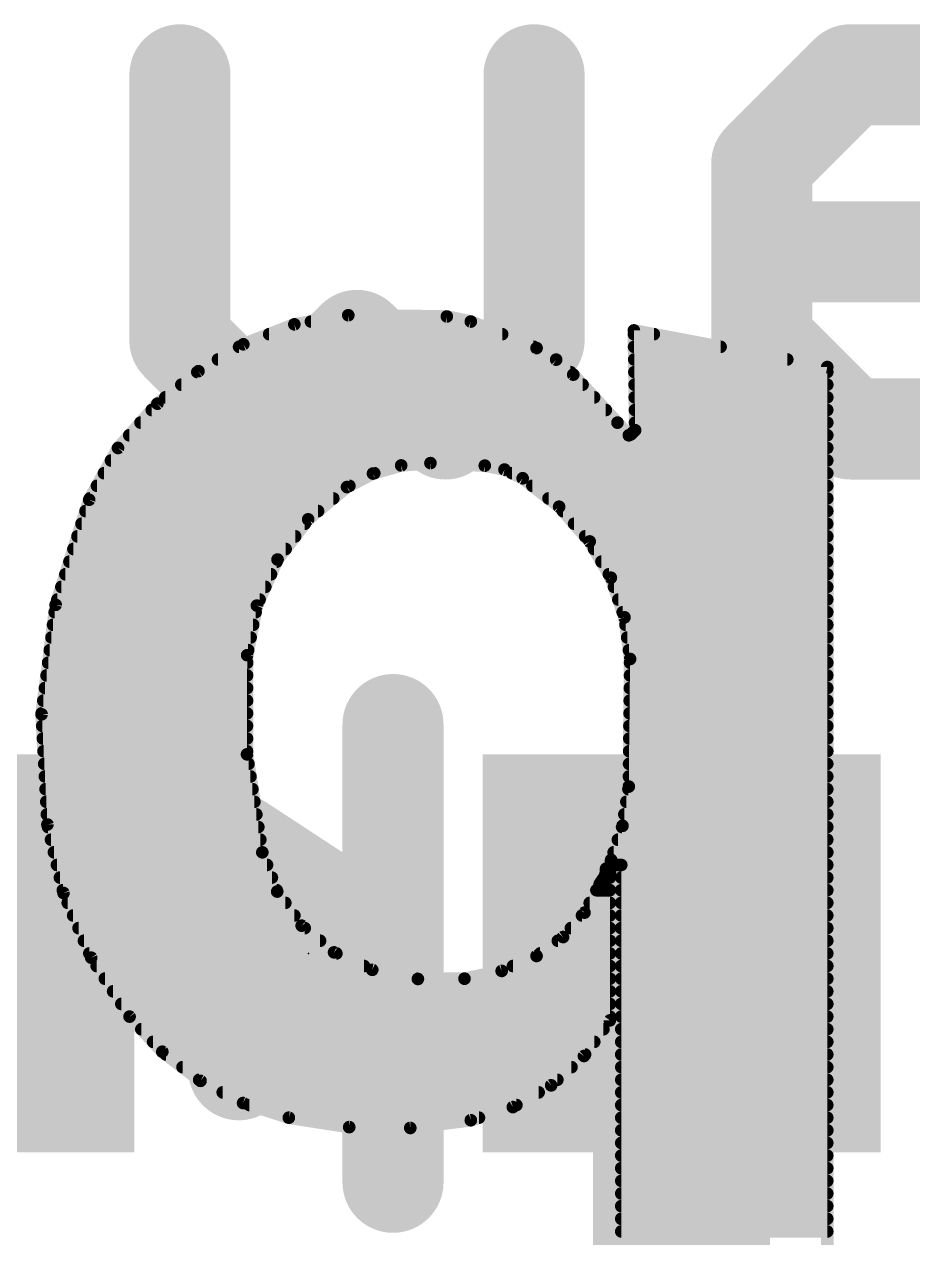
# Model space of a CAD drawing. Extents: x -19.1 to 20.4, y -11.4 to 20.4.
# Drawn here: x 9.589 to 11.374, y 9.589 to 12.028 of the extents above; entities that cross this region are included whole.
import ezdxf

# ---------------------------------------------------------------- set-up
doc = ezdxf.new("R2010")
doc.units = 0
for name, color, linetype in [('1', 12, 'CONTINUOUS'), ('21', 41, 'CONTINUOUS'), ('22', 40, 'CONTINUOUS'), ('23', 53, 'CONTINUOUS')]:
    doc.layers.add(name, color=color, linetype=linetype)

# ---------------------------------------------------------------- blocks, each defined once
blk = doc.blocks.new('RECT')
blk.add_solid([(-0.5, -0.5), (0.5, -0.5), (-0.5, 0.5), (0.5, 0.5)])

msp = doc.modelspace()

# ---------------------------------------------------------------- linework, layer by layer
at = {"layer": '1', "const_width": 0.3556}
msp.add_lwpolyline([(10.91, 9.3225), (10.91, 10.16)], dxfattribs=at)
at = {"layer": '1', "const_width": 0.1778}
msp.add_lwpolyline([(10.9989, 10.16, 1), (10.8211, 10.16)], format="xyb", dxfattribs=at)
at = {"layer": '21', "const_width": 0.2032}
for points in [[(9.9017, 11.9259), (9.9017, 11.3921)], [(10.6135, 11.3921), (10.6135, 11.9259)], [(11.0711, 11.748), (11.249, 11.9259)], [(11.249, 11.9259), (11.6049, 11.9259)], [(11.0711, 11.3921), (11.0711, 11.748)], [(11.7829, 11.57), (11.0711, 11.57)], [(9.9017, 11.3921), (10.0796, 11.2141)], [(10.0796, 11.2141), (10.2576, 11.3921)], [(10.2576, 11.3921), (10.4356, 11.2141)], [(10.4356, 11.2141), (10.6135, 11.3921)], [(11.249, 11.2141), (11.0711, 11.3921)], [(11.6049, 11.2141), (11.249, 11.2141)], [(10.33, 10.62), (10.33, 10.16)], [(10.3146, 10.1854), (10.02, 10.3784)], [(10.33, 10.16), (10.02, 9.9262)], [(10.33, 9.7), (10.33, 10.16)]]:
    msp.add_lwpolyline(points, dxfattribs=at)
at = {"layer": '21', "const_width": 0.1016}
for points in [[(9.9525, 11.9259, 1), (9.8509, 11.9259)], [(10.6643, 11.9259, 1), (10.5627, 11.9259)], [(11.249, 11.9767, 1), (11.249, 11.8751)], [(11.285, 11.89, 1), (11.2131, 11.9618)], [(11.1219, 11.748, 1), (11.0203, 11.748)], [(11.0352, 11.7839, 1), (11.107, 11.712)], [(11.0711, 11.6208, 1), (11.0711, 11.5192)], [(9.9376, 11.428, 1), (9.8658, 11.3561)], [(10.2935, 11.428, 1), (10.2217, 11.3561)], [(10.2935, 11.3561, 1), (10.2217, 11.428)], [(10.6494, 11.3561, 1), (10.5776, 11.428)], [(11.107, 11.428, 1), (11.0352, 11.3561)], [(9.8509, 11.3921, 1), (9.9525, 11.3921)], [(10.5627, 11.3921, 1), (10.6643, 11.3921)], [(11.0203, 11.3921, 1), (11.1219, 11.3921)], [(10.0437, 11.25, 1), (10.1156, 11.1782)], [(10.0437, 11.1782, 1), (10.1156, 11.25)], [(10.3996, 11.25, 1), (10.4715, 11.1782)], [(10.3996, 11.1782, 1), (10.4715, 11.25)], [(11.249, 11.2649, 1), (11.249, 11.1633)], [(11.2131, 11.1782, 1), (11.285, 11.25)], [(10.3808, 10.62, 1), (10.2792, 10.62)], [(10.0478, 10.4209, 1), (9.9922, 10.3359)], [(10.2868, 10.1429, 1), (10.3424, 10.2279)], [(10.3808, 10.16, 1), (10.2792, 10.16)], [(10.3606, 10.1194, 1), (10.2994, 10.2006)], [(10.2792, 10.16, 1), (10.3808, 10.16)], [(9.9894, 9.9668, 1), (10.0506, 9.8856)], [(10.2792, 9.7, 1), (10.3808, 9.7)]]:
    msp.add_lwpolyline(points, format="xyb", dxfattribs=at)
at = {"layer": '22', "const_width": 0.0254}
for points in [[(10.2401, 11.4427), (10.1316, 11.4243)], [(10.1651, 11.43), (10.4864, 11.43)], [(10.4382, 11.4402), (10.2401, 11.4427)], [(10.4864, 11.43), (10.4382, 11.4402)], [(10.6185, 11.3767), (10.4864, 11.43)], [(10.1316, 11.4243), (10.0292, 11.3843)], [(10.0811, 11.4046), (10.5494, 11.4046)], [(10.8141, 11.4122), (10.8166, 11.2116)], [(11.2027, 11.3386), (10.8141, 11.4122)], [(10.8142, 11.4046), (10.8542, 11.4046)], [(10.0292, 11.3843), (9.939, 11.3302)], [(10.0207, 11.3792), (10.6123, 11.3792)], [(10.8145, 11.3792), (10.9883, 11.3792)], [(9.9783, 11.3538), (10.6573, 11.3538)], [(10.6578, 11.3534), (10.6185, 11.3767)], [(10.6922, 11.3233), (10.6578, 11.3534)], [(10.8148, 11.3538), (11.1224, 11.3538)], [(9.939, 11.3302), (9.8565, 11.2649)], [(11.2027, 9.2812), (11.2027, 11.3386)], [(9.9367, 11.3284), (10.6864, 11.3284)], [(10.7811, 11.2268), (10.6922, 11.3233)], [(10.8151, 11.3284), (11.2027, 11.3284)], [(9.9046, 11.303), (10.7109, 11.303)], [(10.8155, 11.303), (11.2027, 11.303)], [(9.8565, 11.2649), (9.7774, 11.1759)], [(9.8725, 11.2776), (10.7343, 11.2776)], [(10.8158, 11.2776), (11.2027, 11.2776)], [(9.8452, 11.2522), (10.7577, 11.2522)], [(10.8161, 11.2522), (11.2027, 11.2522)], [(9.8226, 11.2268), (10.7811, 11.2268)], [(10.8039, 11.2014), (10.7811, 11.2268)], [(10.8166, 11.2116), (10.809, 11.2039)], [(10.8164, 11.2268), (11.2027, 11.2268)], [(9.8, 11.2014), (10.8039, 11.2014)], [(10.809, 11.2039), (10.8039, 11.2014)], [(10.8039, 11.2014), (11.2027, 11.2014)], [(9.7774, 11.1759), (9.7194, 11.0719)], [(9.7775, 11.176), (11.2027, 11.176)], [(9.7633, 11.1506), (11.2027, 11.1506)], [(10.2898, 11.1245), (10.3465, 11.1408)], [(10.3465, 11.1408), (10.4052, 11.1455)], [(10.4052, 11.1455), (10.5144, 11.1404)], [(10.5144, 11.1404), (10.5541, 11.1325)], [(9.7491, 11.1252), (10.2923, 11.1252)], [(10.2375, 11.0973), (10.2898, 11.1245)], [(10.5541, 11.1325), (10.5906, 11.115)], [(10.5693, 11.1252), (11.2027, 11.1252)], [(10.5906, 11.115), (10.6638, 11.0578)], [(9.735, 11.0998), (10.2423, 11.0998)], [(10.1594, 11.0324), (10.2375, 11.0973)], [(10.6101, 11.0998), (11.2027, 11.0998)], [(9.7194, 11.0719), (9.652, 10.8606)], [(9.7208, 11.0744), (10.2099, 11.0744)], [(10.6426, 11.0744), (11.2027, 11.0744)], [(9.7121, 11.049), (10.1793, 11.049)], [(10.6638, 11.0578), (10.7252, 10.988)], [(10.6716, 11.049), (11.2027, 11.049)], [(9.704, 11.0236), (10.1527, 11.0236)], [(10.098, 10.9516), (10.1594, 11.0324)], [(10.6939, 11.0236), (11.2027, 11.0236)], [(9.6959, 10.9982), (10.1334, 10.9982)], [(10.7162, 10.9982), (11.2027, 10.9982)], [(10.7252, 10.988), (10.7678, 10.9152)], [(9.6878, 10.9728), (10.1141, 10.9728)], [(10.7341, 10.9728), (11.2027, 10.9728)], [(9.6797, 10.9474), (10.0961, 10.9474)], [(10.0564, 10.859), (10.098, 10.9516)], [(10.7489, 10.9474), (11.2027, 10.9474)], [(9.6716, 10.922), (10.0847, 10.922)], [(10.7638, 10.922), (11.2027, 10.922)], [(10.7678, 10.9152), (10.7952, 10.8354)], [(9.6635, 10.8966), (10.0733, 10.8966)], [(10.7742, 10.8966), (11.2027, 10.8966)], [(9.6554, 10.8712), (10.0619, 10.8712)], [(10.7829, 10.8712), (11.2027, 10.8712)], [(9.652, 10.8606), (9.6237, 10.6406)], [(9.6501, 10.8458), (10.0539, 10.8458)], [(10.0369, 10.7594), (10.0564, 10.859)], [(10.7916, 10.8458), (11.2027, 10.8458)], [(9.6468, 10.8204), (10.0489, 10.8204)], [(10.7952, 10.8354), (10.8065, 10.7518)], [(10.7973, 10.8204), (11.2027, 10.8204)], [(9.6436, 10.795), (10.0439, 10.795)], [(10.8007, 10.795), (11.2027, 10.795)], [(9.6403, 10.7696), (10.0389, 10.7696)], [(10.8041, 10.7696), (11.2027, 10.7696)], [(9.637, 10.7442), (10.0369, 10.7442)], [(10.0366, 10.5601), (10.0369, 10.7594)], [(10.8065, 10.7518), (10.8039, 10.4953)], [(10.8064, 10.7442), (11.2027, 10.7442)], [(9.6338, 10.7188), (10.0368, 10.7188)], [(10.8062, 10.7188), (11.2027, 10.7188)], [(9.6305, 10.6934), (10.0368, 10.6934)], [(10.8059, 10.6934), (11.2027, 10.6934)], [(9.6272, 10.668), (10.0367, 10.668)], [(10.8057, 10.668), (11.2027, 10.668)], [(9.6237, 10.6406), (9.6355, 10.4191)], [(9.624, 10.6426), (10.0367, 10.6426)], [(10.8054, 10.6426), (11.2027, 10.6426)], [(9.625, 10.6172), (10.0367, 10.6172)], [(10.8051, 10.6172), (11.2027, 10.6172)], [(9.6263, 10.5918), (10.0366, 10.5918)], [(10.8049, 10.5918), (11.2027, 10.5918)], [(9.6277, 10.5664), (10.0366, 10.5664)], [(10.0673, 10.3632), (10.0366, 10.5601)], [(10.8046, 10.5664), (11.2027, 10.5664)], [(9.629, 10.541), (10.0396, 10.541)], [(10.8044, 10.541), (11.2027, 10.541)], [(9.6304, 10.5156), (10.0435, 10.5156)], [(10.8041, 10.5156), (11.2027, 10.5156)], [(9.6317, 10.4902), (10.0475, 10.4902)], [(10.8039, 10.4953), (10.7912, 10.4165)], [(10.8031, 10.4902), (11.2027, 10.4902)], [(9.6331, 10.4648), (10.0514, 10.4648)], [(10.799, 10.4648), (11.2027, 10.4648)], [(9.6344, 10.4394), (10.0554, 10.4394)], [(10.7949, 10.4394), (11.2027, 10.4394)], [(9.6355, 10.4191), (9.6678, 10.2815)], [(9.6367, 10.414), (10.0594, 10.414)], [(10.7912, 10.4165), (10.7684, 10.348)], [(10.7904, 10.414), (11.2027, 10.414)], [(9.6427, 10.3886), (10.0633, 10.3886)], [(10.7819, 10.3886), (11.2027, 10.3886)], [(9.6486, 10.3632), (10.0673, 10.3632)], [(10.0973, 10.2843), (10.0673, 10.3632)], [(10.7735, 10.3632), (11.2027, 10.3632)], [(9.6546, 10.3378), (10.0769, 10.3378)], [(10.7658, 10.3226), (10.7582, 10.3302)], [(10.7582, 10.3302), (10.7582, 10.3251)], [(10.7684, 10.348), (10.7679, 10.3443)], [(10.7679, 10.3443), (10.7693, 10.3408)], [(10.7693, 10.3408), (10.7723, 10.3384)], [(10.7723, 10.3384), (10.776, 10.3378)], [(10.776, 10.3378), (10.7887, 10.3378)], [(10.776, 10.3378), (11.2027, 10.3378)], [(10.7887, 10.3378), (10.7887, 8.9078)], [(9.6605, 10.3124), (10.0866, 10.3124)], [(10.7506, 10.3073), (10.7455, 10.2997)], [(10.7562, 10.3154), (10.7506, 10.3073)], [(10.7541, 10.3124), (10.7658, 10.3124)], [(10.7582, 10.3251), (10.7562, 10.3154)], [(10.7658, 10.0254), (10.7658, 10.3226)], [(10.7887, 10.3124), (11.2027, 10.3124)], [(9.6665, 10.287), (10.0962, 10.287)], [(9.6678, 10.2815), (9.7234, 10.1514)], [(10.1464, 10.2158), (10.0973, 10.2843)], [(10.7455, 10.2997), (10.7148, 10.242)], [(10.7388, 10.287), (10.7658, 10.287)], [(10.7887, 10.287), (11.2027, 10.287)], [(9.6763, 10.2616), (10.1136, 10.2616)], [(10.7253, 10.2616), (10.7658, 10.2616)], [(10.7887, 10.2616), (11.2027, 10.2616)], [(9.6872, 10.2362), (10.1318, 10.2362)], [(10.7148, 10.242), (10.6717, 10.1928)], [(10.7098, 10.2362), (10.7658, 10.2362)], [(10.7887, 10.2362), (11.2027, 10.2362)], [(9.698, 10.2108), (10.1525, 10.2108)], [(10.2116, 10.1621), (10.1464, 10.2158)], [(10.6875, 10.2108), (10.7658, 10.2108)], [(10.7887, 10.2108), (11.2027, 10.2108)], [(9.7089, 10.1854), (10.1833, 10.1854)], [(10.6717, 10.1928), (10.6185, 10.1549)], [(10.6613, 10.1854), (10.7658, 10.1854)], [(10.7887, 10.1854), (11.2027, 10.1854)], [(9.7197, 10.16), (10.2162, 10.16)], [(10.2883, 10.127), (10.2116, 10.1621)], [(10.6257, 10.16), (10.7658, 10.16)], [(10.7887, 10.16), (11.2027, 10.16)], [(9.7234, 10.1514), (9.8006, 10.033)], [(9.7344, 10.1346), (10.2717, 10.1346)], [(10.6185, 10.1549), (10.5484, 10.1249)], [(10.5711, 10.1346), (10.7658, 10.1346)], [(10.7887, 10.1346), (11.2027, 10.1346)], [(9.7509, 10.1092), (10.3771, 10.1092)], [(10.3801, 10.1086), (10.2883, 10.127)], [(10.4737, 10.1092), (10.3801, 10.1086)], [(10.5484, 10.1249), (10.4737, 10.1092)], [(10.4737, 10.1092), (10.7658, 10.1092)], [(10.7887, 10.1092), (11.2027, 10.1092)], [(9.7675, 10.0838), (10.7658, 10.0838)], [(10.7887, 10.0838), (11.2027, 10.0838)], [(9.784, 10.0584), (10.7658, 10.0584)], [(10.7887, 10.0584), (11.2027, 10.0584)], [(9.8006, 10.033), (9.8664, 9.9623)], [(9.8006, 10.033), (10.7658, 10.033)], [(10.7138, 9.9538), (10.7658, 10.0254)], [(10.7887, 10.033), (11.2027, 10.033)], [(9.8242, 10.0076), (10.7529, 10.0076)], [(10.7887, 10.0076), (11.2027, 10.0076)], [(9.8479, 9.9822), (10.7344, 9.9822)], [(10.7887, 9.9822), (11.2027, 9.9822)], [(9.8664, 9.9623), (9.9432, 9.9039)], [(9.8737, 9.9568), (10.716, 9.9568)], [(10.6478, 9.8948), (10.7138, 9.9538)], [(10.7887, 9.9568), (11.2027, 9.9568)], [(9.907, 9.9314), (10.6887, 9.9314)], [(10.7887, 9.9314), (11.2027, 9.9314)], [(9.9404, 9.906), (10.6603, 9.906)], [(9.9432, 9.9039), (10.0288, 9.8593)], [(10.5709, 9.8511), (10.6478, 9.8948)], [(10.7887, 9.906), (11.2027, 9.906)], [(9.9878, 9.8806), (10.6227, 9.8806)], [(10.7887, 9.8806), (11.2027, 9.8806)], [(10.0288, 9.8593), (10.1207, 9.8298)], [(10.0414, 9.8552), (10.578, 9.8552)], [(10.4864, 9.8247), (10.5709, 9.8511)], [(10.7887, 9.8552), (11.2027, 9.8552)], [(10.1207, 9.8298), (10.242, 9.8109)], [(10.1207, 9.8298), (10.5027, 9.8298)], [(10.3647, 9.8092), (10.4864, 9.8247)], [(10.7887, 9.8298), (11.2027, 9.8298)], [(10.242, 9.8109), (10.3647, 9.8092)], [(10.7887, 9.8044), (11.2027, 9.8044)], [(10.7887, 9.779), (11.2027, 9.779)], [(10.7887, 9.7536), (11.2027, 9.7536)], [(10.7887, 9.7282), (11.2027, 9.7282)], [(10.7887, 9.7028), (11.2027, 9.7028)], [(10.7887, 9.6774), (11.2027, 9.6774)], [(10.7887, 9.652), (11.2027, 9.652)], [(10.7887, 9.6266), (11.2027, 9.6266)], [(10.7887, 9.6012), (11.2027, 9.6012)]]:
    msp.add_lwpolyline(points, dxfattribs=at)
at = {"layer": '22', "const_width": 0.0127}
for points in [[(10.1651, 11.4363, 1), (10.1651, 11.4237)], [(10.2402, 11.449, 1), (10.24, 11.4364)], [(10.2412, 11.4364, 1), (10.239, 11.449)], [(10.4395, 11.4464, 1), (10.4369, 11.434)], [(10.4381, 11.4339, 1), (10.4383, 11.4465)], [(10.4888, 11.4359, 1), (10.484, 11.4241)], [(10.4851, 11.4238, 1), (10.4877, 11.4362)], [(10.4864, 11.4237, 1), (10.4864, 11.4363)], [(10.0811, 11.4109, 1), (10.0811, 11.3983)], [(10.1306, 11.4306, 1), (10.1327, 11.4181)], [(10.134, 11.4184, 1), (10.1293, 11.4303)], [(10.5494, 11.3983, 1), (10.5494, 11.4109)], [(10.8204, 11.4123, 1), (10.8078, 11.4121)], [(10.8153, 11.4184, 1), (10.8129, 11.406)], [(10.8142, 11.4109, 1), (10.8142, 11.3983)], [(10.8542, 11.3983, 1), (10.8542, 11.4109)], [(10.0207, 11.3856, 1), (10.0207, 11.3729)], [(10.0269, 11.3902, 1), (10.0315, 11.3784)], [(10.0325, 11.3789, 1), (10.0259, 11.3897)], [(10.6123, 11.3729, 1), (10.6123, 11.3856)], [(10.8145, 11.3856, 1), (10.8145, 11.3729)], [(10.9883, 11.3729, 1), (10.9883, 11.3856)], [(9.9783, 11.3601, 1), (9.9783, 11.3475)], [(10.6217, 11.3822, 1), (10.6153, 11.3712)], [(10.6161, 11.3708, 1), (10.6209, 11.3826)], [(10.662, 11.3582, 1), (10.6537, 11.3487)], [(10.6573, 11.3475, 1), (10.6573, 11.3601)], [(10.8148, 11.3601, 1), (10.8148, 11.3475)], [(11.1224, 11.3475, 1), (11.1224, 11.3601)], [(9.9357, 11.3357, 1), (9.9422, 11.3248)], [(9.9429, 11.3252, 1), (9.935, 11.3352)], [(10.6546, 11.348, 1), (10.6611, 11.3589)], [(11.209, 11.3386, 1), (11.1964, 11.3386)], [(11.2015, 11.3324, 1), (11.2039, 11.3448)], [(9.9367, 11.3347, 1), (9.9367, 11.3221)], [(10.6969, 11.3276, 1), (10.6875, 11.319)], [(10.6864, 11.3221, 1), (10.6864, 11.3347)], [(10.688, 11.3185, 1), (10.6964, 11.3281)], [(10.8151, 11.3347, 1), (10.8151, 11.3221)], [(11.2027, 11.3221, 1), (11.2027, 11.3347)], [(9.9046, 11.3094, 1), (9.9046, 11.2967)], [(10.7109, 11.2967, 1), (10.7109, 11.3094)], [(10.8155, 11.3094, 1), (10.8155, 11.2967)], [(11.2027, 11.2967, 1), (11.2027, 11.3094)], [(9.8526, 11.2699, 1), (9.8604, 11.2599)], [(9.8612, 11.2607, 1), (9.8518, 11.2691)], [(9.8725, 11.284, 1), (9.8725, 11.2713)], [(10.7343, 11.2713, 1), (10.7343, 11.284)], [(10.8158, 11.284, 1), (10.8158, 11.2713)], [(11.2027, 11.2713, 1), (11.2027, 11.284)], [(9.8452, 11.2585, 1), (9.8452, 11.2459)], [(10.7577, 11.2459, 1), (10.7577, 11.2585)], [(10.8161, 11.2585, 1), (10.8161, 11.2459)], [(11.2027, 11.2459, 1), (11.2027, 11.2585)], [(9.8226, 11.2332, 1), (9.8226, 11.2205)], [(10.7858, 11.231, 1), (10.7764, 11.2226)], [(10.7764, 11.2225, 1), (10.7858, 11.2311)], [(10.7811, 11.2205, 1), (10.7811, 11.2332)], [(10.8164, 11.2332, 1), (10.8164, 11.2205)], [(10.8211, 11.2071, 1), (10.8121, 11.2161)], [(11.2027, 11.2205, 1), (11.2027, 11.2332)], [(9.8, 11.2078, 1), (9.8, 11.1951)], [(10.8039, 11.2078, 1), (10.8039, 11.1951)], [(10.8011, 11.2071, 1), (10.8067, 11.1957)], [(10.7992, 11.1972, 1), (10.8086, 11.2056)], [(10.8045, 11.2084, 1), (10.8135, 11.1994)], [(10.8039, 11.1951, 1), (10.8039, 11.2078)], [(10.8118, 11.1982, 1), (10.8062, 11.2096)], [(10.8103, 11.2115, 1), (10.8229, 11.2117)], [(11.2027, 11.1951, 1), (11.2027, 11.2078)], [(9.7726, 11.1801, 1), (9.7821, 11.1717)], [(9.7775, 11.1823, 1), (9.7775, 11.1697)], [(9.7829, 11.1728, 1), (9.7718, 11.179)], [(11.2027, 11.1697, 1), (11.2027, 11.1823)], [(9.7633, 11.157, 1), (9.7633, 11.1443)], [(10.3459, 11.1471, 1), (10.347, 11.1344)], [(10.3482, 11.1347, 1), (10.3447, 11.1469)], [(10.4055, 11.1518, 1), (10.4049, 11.1392)], [(10.4057, 11.1392, 1), (10.4047, 11.1518)], [(10.5156, 11.1466, 1), (10.5132, 11.1342)], [(10.5141, 11.1341, 1), (10.5147, 11.1467)], [(11.2027, 11.1443, 1), (11.2027, 11.157)], [(9.7491, 11.1316, 1), (9.7491, 11.1189)], [(10.288, 11.1306, 1), (10.2916, 11.1184)], [(10.2927, 11.1188, 1), (10.2869, 11.1301)], [(10.2923, 11.1189, 1), (10.2923, 11.1316)], [(10.5568, 11.1382, 1), (10.5513, 11.1267)], [(10.5528, 11.1262, 1), (10.5553, 11.1387)], [(10.5693, 11.1316, 1), (10.5693, 11.1189)], [(10.5945, 11.12, 1), (10.5867, 11.11)], [(10.5879, 11.1093, 1), (10.5933, 11.1207)], [(11.2027, 11.1189, 1), (11.2027, 11.1316)], [(9.735, 11.1061, 1), (9.735, 11.0935)], [(10.2346, 11.1029, 1), (10.2404, 11.0917)], [(10.2416, 11.0924, 1), (10.2334, 11.1022)], [(10.2423, 11.0935, 1), (10.2423, 11.1061)], [(10.6101, 11.1061, 1), (10.6101, 11.0935)], [(11.2027, 11.0935, 1), (11.2027, 11.1061)], [(9.7139, 11.075, 1), (9.7249, 11.0688)], [(9.7254, 11.07, 1), (9.7134, 11.0738)], [(9.7208, 11.0808, 1), (9.7208, 11.0681)], [(10.2099, 11.0681, 1), (10.2099, 11.0808)], [(10.6426, 11.0808, 1), (10.6426, 11.0681)], [(11.2027, 11.0681, 1), (11.2027, 11.0808)], [(9.7121, 11.0554, 1), (9.7121, 11.0427)], [(10.1793, 11.0427, 1), (10.1793, 11.0554)], [(10.6686, 11.062, 1), (10.6591, 11.0536)], [(10.6599, 11.0528, 1), (10.6678, 11.0628)], [(10.6716, 11.0554, 1), (10.6716, 11.0427)], [(11.2027, 11.0427, 1), (11.2027, 11.0554)], [(9.704, 11.0299, 1), (9.704, 11.0173)], [(10.1527, 11.0173, 1), (10.1527, 11.0299)], [(10.1554, 11.0373, 1), (10.1635, 11.0276)], [(10.1645, 11.0286, 1), (10.1544, 11.0363)], [(10.6939, 11.0299, 1), (10.6939, 11.0173)], [(11.2027, 11.0173, 1), (11.2027, 11.0299)], [(9.6959, 11.0046, 1), (9.6959, 10.9919)], [(10.1334, 10.9919, 1), (10.1334, 11.0046)], [(10.7162, 11.0046, 1), (10.7162, 10.9919)], [(10.7307, 10.9912, 1), (10.7197, 10.9848)], [(11.2027, 10.9919, 1), (11.2027, 11.0046)], [(9.6878, 10.9792, 1), (9.6878, 10.9665)], [(10.1141, 10.9665, 1), (10.1141, 10.9792)], [(10.7204, 10.9838, 1), (10.73, 10.9922)], [(10.7341, 10.9792, 1), (10.7341, 10.9665)], [(11.2027, 10.9665, 1), (11.2027, 10.9792)], [(9.6797, 10.9537, 1), (9.6797, 10.9411)], [(10.0929, 10.9555, 1), (10.1031, 10.9478)], [(10.1038, 10.949, 1), (10.0922, 10.9542)], [(10.0961, 10.9411, 1), (10.0961, 10.9537)], [(10.7489, 10.9537, 1), (10.7489, 10.9411)], [(11.2027, 10.9411, 1), (11.2027, 10.9537)], [(9.6716, 10.9284, 1), (9.6716, 10.9157)], [(10.0847, 10.9157, 1), (10.0847, 10.9284)], [(10.7638, 10.9284, 1), (10.7638, 10.9157)], [(10.7738, 10.9172, 1), (10.7618, 10.9131)], [(11.2027, 10.9157, 1), (11.2027, 10.9284)], [(9.6635, 10.903, 1), (9.6635, 10.8903)], [(10.0733, 10.8903, 1), (10.0733, 10.903)], [(10.7623, 10.912, 1), (10.7733, 10.9184)], [(10.7742, 10.903, 1), (10.7742, 10.8903)], [(11.2027, 10.8903, 1), (11.2027, 10.903)], [(9.6554, 10.8775, 1), (9.6554, 10.8649)], [(10.0619, 10.8649, 1), (10.0619, 10.8775)], [(10.7829, 10.8775, 1), (10.7829, 10.8649)], [(11.2027, 10.8649, 1), (11.2027, 10.8775)], [(9.6501, 10.8521, 1), (9.6501, 10.8395)], [(9.6459, 10.8625, 1), (9.658, 10.8587)], [(9.6583, 10.8598, 1), (9.6457, 10.8614)], [(10.0507, 10.8616, 1), (10.0622, 10.8564)], [(10.0627, 10.8578, 1), (10.0502, 10.8602)], [(10.0539, 10.8395, 1), (10.0539, 10.8521)], [(10.7916, 10.8521, 1), (10.7916, 10.8395)], [(11.2027, 10.8395, 1), (11.2027, 10.8521)], [(9.6468, 10.8268, 1), (9.6468, 10.8141)], [(10.0489, 10.8141, 1), (10.0489, 10.8268)], [(10.8015, 10.8363, 1), (10.7889, 10.8346)], [(10.7892, 10.8333, 1), (10.8012, 10.8375)], [(10.7973, 10.8268, 1), (10.7973, 10.8141)], [(11.2027, 10.8141, 1), (11.2027, 10.8268)], [(9.6436, 10.8013, 1), (9.6436, 10.7887)], [(10.0439, 10.7887, 1), (10.0439, 10.8013)], [(10.8007, 10.8013, 1), (10.8007, 10.7887)], [(11.2027, 10.7887, 1), (11.2027, 10.8013)], [(9.6403, 10.7759, 1), (9.6403, 10.7633)], [(10.0389, 10.7633, 1), (10.0389, 10.7759)], [(10.8041, 10.7759, 1), (10.8041, 10.7633)], [(11.2027, 10.7633, 1), (11.2027, 10.7759)], [(9.637, 10.7506, 1), (9.637, 10.7379)], [(10.0307, 10.7606, 1), (10.0431, 10.7582)], [(10.0432, 10.7594, 1), (10.0306, 10.7594)], [(10.0369, 10.7379, 1), (10.0369, 10.7506)], [(10.8064, 10.7506, 1), (10.8064, 10.7379)], [(10.8128, 10.7517, 1), (10.8002, 10.7519)], [(10.8002, 10.751, 1), (10.8128, 10.7526)], [(11.2027, 10.7379, 1), (11.2027, 10.7506)], [(9.6338, 10.7251, 1), (9.6338, 10.7125)], [(10.0368, 10.7125, 1), (10.0368, 10.7251)], [(10.8062, 10.7251, 1), (10.8062, 10.7125)], [(11.2027, 10.7125, 1), (11.2027, 10.7251)], [(9.6305, 10.6997, 1), (9.6305, 10.6871)], [(10.0368, 10.6871, 1), (10.0368, 10.6997)], [(10.8059, 10.6997, 1), (10.8059, 10.6871)], [(11.2027, 10.6871, 1), (11.2027, 10.6997)], [(9.6272, 10.6744, 1), (9.6272, 10.6617)], [(10.0367, 10.6617, 1), (10.0367, 10.6744)], [(10.8057, 10.6744, 1), (10.8057, 10.6617)], [(11.2027, 10.6617, 1), (11.2027, 10.6744)], [(9.6301, 10.6409, 1), (9.6174, 10.6403)], [(9.6174, 10.6414, 1), (9.63, 10.6398)], [(9.624, 10.6489, 1), (9.624, 10.6363)], [(10.0367, 10.6363, 1), (10.0367, 10.6489)], [(10.8054, 10.6489, 1), (10.8054, 10.6363)], [(11.2027, 10.6363, 1), (11.2027, 10.6489)], [(9.625, 10.6235, 1), (9.625, 10.6109)], [(10.0367, 10.6109, 1), (10.0367, 10.6235)], [(10.8051, 10.6235, 1), (10.8051, 10.6109)], [(11.2027, 10.6109, 1), (11.2027, 10.6235)], [(9.6263, 10.5982, 1), (9.6263, 10.5855)], [(10.0366, 10.5855, 1), (10.0366, 10.5982)], [(10.8049, 10.5982, 1), (10.8049, 10.5855)], [(11.2027, 10.5855, 1), (11.2027, 10.5982)], [(9.6277, 10.5727, 1), (9.6277, 10.5601)], [(10.0428, 10.5611, 1), (10.0303, 10.5591)], [(10.0302, 10.5601, 1), (10.0429, 10.5601)], [(10.0366, 10.5601, 1), (10.0366, 10.5727)], [(10.8046, 10.5727, 1), (10.8046, 10.5601)], [(11.2027, 10.5601, 1), (11.2027, 10.5727)], [(9.629, 10.5473, 1), (9.629, 10.5347)], [(10.0396, 10.5347, 1), (10.0396, 10.5473)], [(10.8044, 10.5473, 1), (10.8044, 10.5347)], [(11.2027, 10.5347, 1), (11.2027, 10.5473)], [(9.6304, 10.522, 1), (9.6304, 10.5093)], [(10.0435, 10.5093, 1), (10.0435, 10.522)], [(10.8041, 10.522, 1), (10.8041, 10.5093)], [(11.2027, 10.5093, 1), (11.2027, 10.522)], [(9.6317, 10.4965, 1), (9.6317, 10.4839)], [(10.0475, 10.4839, 1), (10.0475, 10.4965)], [(10.8031, 10.4965, 1), (10.8031, 10.4839)], [(10.8102, 10.4943, 1), (10.7976, 10.4963)], [(10.7976, 10.4954, 1), (10.8102, 10.4952)], [(11.2027, 10.4839, 1), (11.2027, 10.4965)], [(9.6331, 10.4711, 1), (9.6331, 10.4585)], [(10.0514, 10.4585, 1), (10.0514, 10.4711)], [(10.799, 10.4711, 1), (10.799, 10.4585)], [(11.2027, 10.4585, 1), (11.2027, 10.4711)], [(9.6344, 10.4458, 1), (9.6344, 10.4331)], [(10.0554, 10.4331, 1), (10.0554, 10.4458)], [(10.7949, 10.4458, 1), (10.7949, 10.4331)], [(11.2027, 10.4331, 1), (11.2027, 10.4458)], [(9.6417, 10.4206, 1), (9.6293, 10.4176)], [(9.6292, 10.4188, 1), (9.6418, 10.4194)], [(9.6367, 10.4203, 1), (9.6367, 10.4077)], [(10.0594, 10.4077, 1), (10.0594, 10.4203)], [(10.7904, 10.4203, 1), (10.7904, 10.4077)], [(10.7849, 10.4175, 1), (10.7975, 10.4155)], [(10.7972, 10.4145, 1), (10.7852, 10.4185)], [(11.2027, 10.4077, 1), (11.2027, 10.4203)], [(9.6427, 10.3949, 1), (9.6427, 10.3823)], [(10.0633, 10.3823, 1), (10.0633, 10.3949)], [(10.7819, 10.3949, 1), (10.7819, 10.3823)], [(11.2027, 10.3823, 1), (11.2027, 10.3949)], [(9.6486, 10.3696, 1), (9.6486, 10.3569)], [(10.0732, 10.3655, 1), (10.0614, 10.3609)], [(10.061, 10.3622, 1), (10.0736, 10.3642)], [(10.0673, 10.3569, 1), (10.0673, 10.3696)], [(10.7735, 10.3696, 1), (10.7735, 10.3569)], [(11.2027, 10.3569, 1), (11.2027, 10.3696)], [(9.6546, 10.3441, 1), (9.6546, 10.3315)], [(10.0769, 10.3315, 1), (10.0769, 10.3441)], [(10.7627, 10.3347, 1), (10.7537, 10.3257)], [(10.7645, 10.3302, 1), (10.7519, 10.3302)], [(10.7738, 10.3466, 1), (10.762, 10.3419)], [(10.7616, 10.3451, 1), (10.7742, 10.3434)], [(10.7624, 10.35, 1), (10.7744, 10.346)], [(10.7747, 10.3472, 1), (10.7621, 10.3488)], [(10.7733, 10.3457, 1), (10.7654, 10.3358)], [(10.7634, 10.3384, 1), (10.7752, 10.3431)], [(10.7733, 10.3447, 1), (10.7713, 10.3321)], [(10.7683, 10.3334, 1), (10.7762, 10.3434)], [(10.776, 10.3441, 1), (10.776, 10.3315)], [(10.776, 10.3441, 1), (10.776, 10.3315)], [(10.775, 10.3315, 1), (10.777, 10.3441)], [(10.795, 10.3378, 1), (10.7824, 10.3378)], [(10.7887, 10.3315, 1), (10.7887, 10.3441)], [(11.2027, 10.3315, 1), (11.2027, 10.3441)], [(9.6605, 10.3187, 1), (9.6605, 10.3061)], [(10.0866, 10.3061, 1), (10.0866, 10.3187)], [(10.7454, 10.3109, 1), (10.7558, 10.3037)], [(10.7559, 10.3038, 1), (10.7453, 10.3108)], [(10.7541, 10.3187, 1), (10.7541, 10.3061)], [(10.75, 10.3167, 1), (10.7624, 10.3142)], [(10.7614, 10.3118, 1), (10.751, 10.319)], [(10.7519, 10.3251, 1), (10.7645, 10.3251)], [(10.7644, 10.3238, 1), (10.752, 10.3264)], [(10.7721, 10.3226, 1), (10.7595, 10.3226)], [(10.7613, 10.3181, 1), (10.7703, 10.3271)], [(10.7658, 10.3061, 1), (10.7658, 10.3187)], [(10.7887, 10.3187, 1), (10.7887, 10.3061)], [(11.2027, 10.3061, 1), (11.2027, 10.3187)], [(9.6665, 10.2934, 1), (9.6665, 10.2807)], [(9.6736, 10.2839, 1), (9.662, 10.279)], [(10.1024, 10.288, 1), (10.0921, 10.2806)], [(10.0913, 10.2821, 1), (10.1032, 10.2866)], [(10.0962, 10.2807, 1), (10.0962, 10.2934)], [(10.7388, 10.2934, 1), (10.7388, 10.2807)], [(10.7402, 10.3032, 1), (10.7508, 10.2962)], [(10.7511, 10.2967, 1), (10.7399, 10.3027)], [(10.7658, 10.2807, 1), (10.7658, 10.2934)], [(10.7887, 10.2934, 1), (10.7887, 10.2807)], [(11.2027, 10.2807, 1), (11.2027, 10.2934)], [(9.6616, 10.28, 1), (9.674, 10.2829)], [(9.6763, 10.2679, 1), (9.6763, 10.2553)], [(10.1136, 10.2553, 1), (10.1136, 10.2679)], [(10.7253, 10.2679, 1), (10.7253, 10.2553)], [(10.7658, 10.2553, 1), (10.7658, 10.2679)], [(10.7887, 10.2679, 1), (10.7887, 10.2553)], [(11.2027, 10.2553, 1), (11.2027, 10.2679)], [(9.6872, 10.2425, 1), (9.6872, 10.2299)], [(10.1318, 10.2299, 1), (10.1318, 10.2425)], [(10.7098, 10.2425, 1), (10.7098, 10.2299)], [(10.7092, 10.245, 1), (10.7204, 10.239)], [(10.7196, 10.2378, 1), (10.7101, 10.2462)], [(10.7658, 10.2299, 1), (10.7658, 10.2425)], [(10.7887, 10.2425, 1), (10.7887, 10.2299)], [(11.2027, 10.2299, 1), (11.2027, 10.2425)], [(9.698, 10.2172, 1), (9.698, 10.2045)], [(10.1505, 10.2207, 1), (10.1424, 10.2109)], [(10.1413, 10.2121, 1), (10.1516, 10.2195)], [(10.1525, 10.2045, 1), (10.1525, 10.2172)], [(10.6875, 10.2172, 1), (10.6875, 10.2045)], [(10.7658, 10.2045, 1), (10.7658, 10.2172)], [(10.7887, 10.2172, 1), (10.7887, 10.2045)], [(11.2027, 10.2045, 1), (11.2027, 10.2172)], [(9.7089, 10.1918, 1), (9.7089, 10.1791)], [(10.1833, 10.1791, 1), (10.1833, 10.1918)], [(10.6613, 10.1918, 1), (10.6613, 10.1791)], [(10.667, 10.197, 1), (10.6765, 10.1887)], [(10.6754, 10.1877, 1), (10.668, 10.198)], [(10.7658, 10.1791, 1), (10.7658, 10.1918)], [(10.7887, 10.1918, 1), (10.7887, 10.1791)], [(11.2027, 10.1791, 1), (11.2027, 10.1918)], [(9.7197, 10.1663, 1), (9.7197, 10.1537)], [(10.2142, 10.1679, 1), (10.2089, 10.1563)], [(10.2075, 10.1572, 1), (10.2156, 10.167)], [(10.2162, 10.1537, 1), (10.2162, 10.1663)], [(10.6257, 10.1663, 1), (10.6257, 10.1537)], [(10.7658, 10.1537, 1), (10.7658, 10.1663)], [(10.7887, 10.1663, 1), (10.7887, 10.1537)], [(11.2027, 10.1537, 1), (11.2027, 10.1663)], [(9.7287, 10.1549, 1), (9.7181, 10.148)], [(9.7176, 10.149, 1), (9.7292, 10.1539)], [(9.7344, 10.141, 1), (9.7344, 10.1283)], [(10.2717, 10.1283, 1), (10.2717, 10.141)], [(10.5711, 10.141, 1), (10.5711, 10.1283)], [(10.6148, 10.1601, 1), (10.6222, 10.1497)], [(10.621, 10.1491, 1), (10.616, 10.1607)], [(10.7658, 10.1283, 1), (10.7658, 10.141)], [(10.7887, 10.141, 1), (10.7887, 10.1283)], [(11.2027, 10.1283, 1), (11.2027, 10.141)], [(9.7509, 10.1156, 1), (9.7509, 10.1029)], [(10.2895, 10.1332, 1), (10.2871, 10.1208)], [(10.2857, 10.1212, 1), (10.2909, 10.1328)], [(10.3771, 10.1029, 1), (10.3771, 10.1156)], [(10.4737, 10.1156, 1), (10.4737, 10.1029)], [(10.4724, 10.1154, 1), (10.475, 10.103)], [(10.4737, 10.1029, 1), (10.4737, 10.1155)], [(10.5459, 10.1307, 1), (10.5509, 10.119)], [(10.5497, 10.1187, 1), (10.5471, 10.1311)], [(10.7658, 10.1029, 1), (10.7658, 10.1156)], [(10.7887, 10.1156, 1), (10.7887, 10.1029)], [(11.2027, 10.1029, 1), (11.2027, 10.1156)], [(10.38, 10.115, 1), (10.3801, 10.1023)], [(10.3788, 10.1024, 1), (10.3813, 10.1148)], [(9.7675, 10.0901, 1), (9.7675, 10.0775)], [(10.7658, 10.0775, 1), (10.7658, 10.0901)], [(10.7887, 10.0901, 1), (10.7887, 10.0775)], [(11.2027, 10.0775, 1), (11.2027, 10.0901)], [(9.784, 10.0648, 1), (9.784, 10.0521)], [(10.7658, 10.0521, 1), (10.7658, 10.0648)], [(10.7887, 10.0648, 1), (10.7887, 10.0521)], [(11.2027, 10.0521, 1), (11.2027, 10.0648)], [(9.8006, 10.0394, 1), (9.8006, 10.0267)], [(9.8052, 10.0373, 1), (9.796, 10.0287)], [(9.7953, 10.0295, 1), (9.8059, 10.0365)], [(10.7595, 10.0254, 1), (10.7721, 10.0254)], [(10.7709, 10.0217, 1), (10.7607, 10.0291)], [(10.7658, 10.0267, 1), (10.7658, 10.0394)], [(10.7887, 10.0394, 1), (10.7887, 10.0267)], [(11.2027, 10.0267, 1), (11.2027, 10.0394)], [(9.8242, 10.0139, 1), (9.8242, 10.0013)], [(10.7529, 10.0013, 1), (10.7529, 10.0139)], [(10.7887, 10.0139, 1), (10.7887, 10.0013)], [(11.2027, 10.0013, 1), (11.2027, 10.0139)], [(9.8479, 9.9886, 1), (9.8479, 9.9759)], [(10.7344, 9.9759, 1), (10.7344, 9.9886)], [(10.7887, 9.9886, 1), (10.7887, 9.9759)], [(11.2027, 9.9759, 1), (11.2027, 9.9886)], [(9.8702, 9.9674, 1), (9.8625, 9.9573)], [(9.8617, 9.958, 1), (9.871, 9.9667)], [(9.8737, 9.9632, 1), (9.8737, 9.9505)], [(10.7086, 9.9575, 1), (10.7189, 9.9501)], [(10.718, 9.9491, 1), (10.7095, 9.9585)], [(10.716, 9.9505, 1), (10.716, 9.9632)], [(10.7887, 9.9632, 1), (10.7887, 9.9505)], [(11.2027, 9.9505, 1), (11.2027, 9.9632)], [(9.907, 9.9377, 1), (9.907, 9.9251)], [(10.6887, 9.9251, 1), (10.6887, 9.9377)], [(10.7887, 9.9377, 1), (10.7887, 9.9251)], [(11.2027, 9.9251, 1), (11.2027, 9.9377)], [(9.9404, 9.9123, 1), (9.9404, 9.8997)], [(9.9461, 9.9095, 1), (9.9402, 9.8982)], [(9.9393, 9.8988, 1), (9.947, 9.9089)], [(10.6436, 9.8996, 1), (10.652, 9.8901)], [(10.6509, 9.8893, 1), (10.6447, 9.9004)], [(10.6603, 9.8997, 1), (10.6603, 9.9123)], [(10.7887, 9.9123, 1), (10.7887, 9.8997)], [(11.2027, 9.8997, 1), (11.2027, 9.9123)], [(9.9878, 9.887, 1), (9.9878, 9.8743)], [(10.6227, 9.8743, 1), (10.6227, 9.887)], [(10.7887, 9.887, 1), (10.7887, 9.8743)], [(11.2027, 9.8743, 1), (11.2027, 9.887)], [(10.0307, 9.8653, 1), (10.0268, 9.8532)], [(10.0258, 9.8536, 1), (10.0317, 9.8649)], [(10.0414, 9.8615, 1), (10.0414, 9.8489)], [(10.5677, 9.8567, 1), (10.574, 9.8456)], [(10.5727, 9.8451, 1), (10.569, 9.8572)], [(10.578, 9.8489, 1), (10.578, 9.8615)], [(10.7887, 9.8615, 1), (10.7887, 9.8489)], [(11.2027, 9.8489, 1), (11.2027, 9.8615)], [(10.1217, 9.8361, 1), (10.1197, 9.8235)], [(10.1207, 9.8361, 1), (10.1207, 9.8235)], [(10.1188, 9.8238, 1), (10.1226, 9.8358)], [(10.4845, 9.8308, 1), (10.4883, 9.8186)], [(10.4872, 9.8184, 1), (10.4856, 9.831)], [(10.5027, 9.8235, 1), (10.5027, 9.8361)], [(10.7887, 9.8361, 1), (10.7887, 9.8235)], [(11.2027, 9.8235, 1), (11.2027, 9.8361)], [(10.242, 9.8172, 1), (10.2419, 9.8045)], [(10.241, 9.8046, 1), (10.2429, 9.8172)], [(10.3639, 9.8155, 1), (10.3655, 9.8029)], [(10.3646, 9.8028, 1), (10.3648, 9.8155)], [(10.7887, 9.8108, 1), (10.7887, 9.7981)], [(11.2027, 9.7981, 1), (11.2027, 9.8108)], [(10.7887, 9.7853, 1), (10.7887, 9.7727)], [(11.2027, 9.7727, 1), (11.2027, 9.7853)], [(10.7887, 9.7599, 1), (10.7887, 9.7473)], [(11.2027, 9.7473, 1), (11.2027, 9.7599)], [(10.7887, 9.7346, 1), (10.7887, 9.7219)], [(11.2027, 9.7219, 1), (11.2027, 9.7346)], [(10.7887, 9.7091, 1), (10.7887, 9.6965)], [(11.2027, 9.6965, 1), (11.2027, 9.7091)], [(10.7887, 9.6837, 1), (10.7887, 9.6711)], [(11.2027, 9.6711, 1), (11.2027, 9.6837)], [(10.7887, 9.6584, 1), (10.7887, 9.6457)], [(11.2027, 9.6457, 1), (11.2027, 9.6584)], [(10.7887, 9.6329, 1), (10.7887, 9.6203)], [(11.2027, 9.6203, 1), (11.2027, 9.6329)], [(10.7887, 9.6075, 1), (10.7887, 9.5949)], [(11.2027, 9.5949, 1), (11.2027, 9.6075)]]:
    msp.add_lwpolyline(points, format="xyb", dxfattribs=at)
at = {"layer": '23'}
msp.add_point((10.16, 10.16), dxfattribs=at)

# ---------------------------------------------------------------- block references
at = {"layer": '1', "xscale": 0.8, "yscale": 0.8, "rotation": 270}
for p in [(9.41, 10.16), (10.91, 10.16)]:
    msp.add_blockref('RECT', p, dxfattribs=at)

doc.saveas('drawing.dxf')
